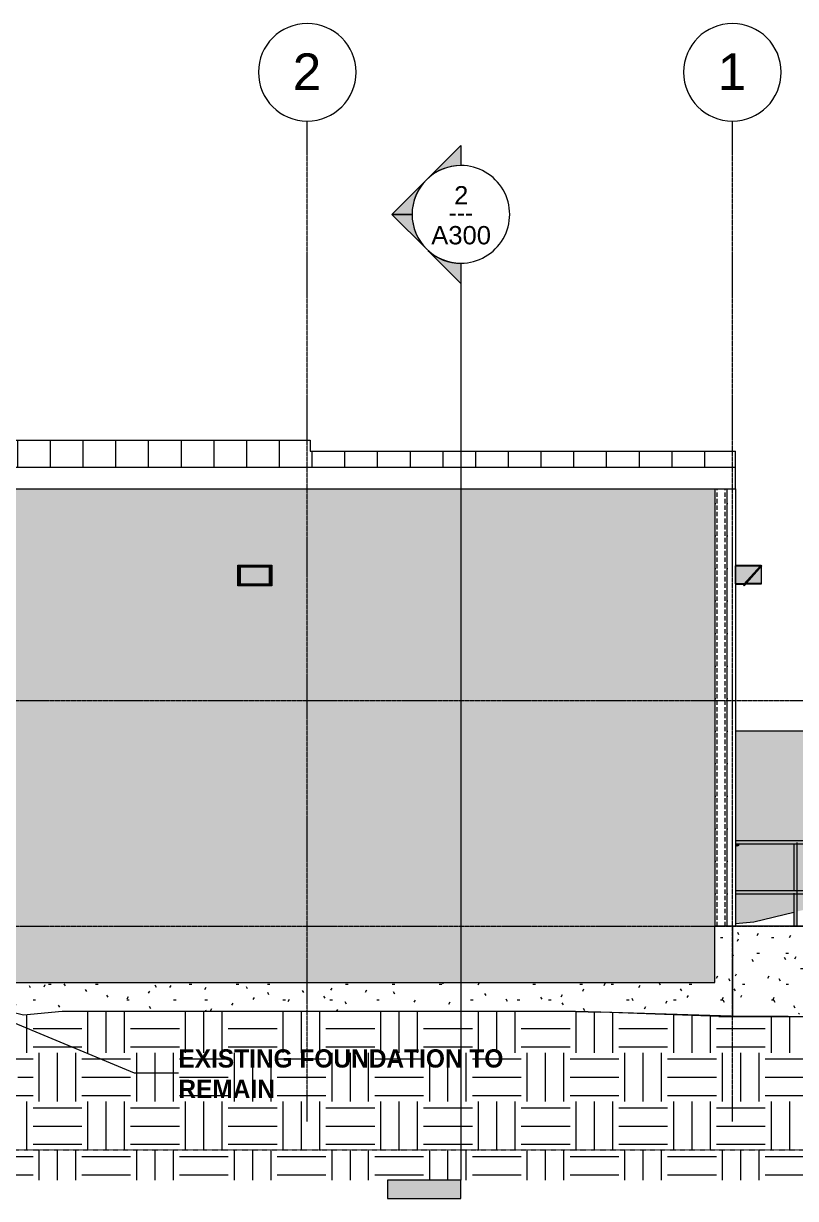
# Model space of a CAD drawing. Header units: inches. Extents: x 1352 to 6578, y -201 to 490.
# Drawn here: x 3219 to 3599, y -134 to 444 of the extents above; entities that cross this region are included whole.
import ezdxf

# ---------------------------------------------------------------- set-up
doc = ezdxf.new("R2010")
doc.units = ezdxf.units.IN
doc.header["$MEASUREMENT"] = 0
doc.linetypes.add('Aligning Line 1_8_', pattern=[0.25, 0.125, -0.125])
doc.linetypes.add('Grid Line 1_2_', pattern=[0.8749999999999999, 0.4999999999999999, -0.125, 0.125, -0.125])
for name, color, linetype, lineweight in [('A-DOOR', 31, 'Continuous', 13), ('A-FLOR-HRAL', 11, 'Continuous', 9), ('A-FLOR-LEVL', 51, 'Continuous', 9), ('A-ROOF', 132, 'Continuous', 13), ('A-ROOF-PATT', 132, 'Continuous', 9), ('A-WALL', 113, 'Continuous', 13), ('A-WALL-PATT', 111, 'Continuous', 13), ('C-TOPO', 7, 'Continuous', 9), ('E-LITE-EQPM', 33, 'Continuous', 9), ('G-ANNO-SYMB', 111, 'Aligning Line 1_8_', 9), ('G-ANNO-TEXT', 231, 'Continuous', 9), ('S-FNDN', 32, 'Continuous', 13), ('S-GRID', 1, 'Continuous', 9), ('S-GRID-IDEN', 1, 'Continuous', 9)]:
    doc.layers.add(name, color=color, linetype=linetype, lineweight=lineweight)
doc.styles.add('Arial', font='arial.ttf', dxfattribs={"height": 17.99999999999998})
doc.styles.add('Arial_1', font='arial.ttf', dxfattribs={"height": 8.999999999999991})
doc.styles.add('Century Gothic_1', font='', dxfattribs={"height": 8.999999999999991})
doc.styles.add('Century Gothic_B', font='', dxfattribs={"height": 8.999999999999991})
doc.styles.get('Century Gothic_1').set_extended_font_data('Century Gothic')
doc.styles.get('Century Gothic_B').set_extended_font_data('Century Gothic', bold=True)
pattern_1 = [(90, (3085.203, 0), (-16, 9.797174393178826e-16), [16, 0, 0, 0]), (90, (3079.203, 0), (-16, 9.797174393178826e-16), [16, 0, 0, 0]), (90, (3080.203, 0), (-16, 9.797174393178826e-16), [2.143, -13.857]), (90, (3074.203, 0), (-16, 9.797174393178826e-16), [16, 0, 0, 0]), (90, (3080.203, 3.214), (-16, 9.797174393178826e-16), [2.143, -13.857]), (90, (3080.203, 6.428999999999999), (-16, 9.797174393178826e-16), [2.143, -13.857]), (90, (3080.203, 9.642999999999999), (-16, 9.797174393178826e-16), [2.143, -13.857]), (90, (3080.203, 12.857), (-16, 9.797174393178826e-16), [2.143, -13.857]), (90, (3084.203, 0), (-16, 9.797174393178826e-16), [2.143, -13.857]), (90, (3084.203, 3.214), (-16, 9.797174393178826e-16), [2.143, -13.857]), (90, (3084.203, 6.428999999999999), (-16, 9.797174393178826e-16), [2.143, -13.857]), (90, (3084.203, 9.642999999999999), (-16, 9.797174393178826e-16), [2.143, -13.857]), (90, (3084.203, 12.857), (-16, 9.797174393178826e-16), [2.143, -13.857])]
pattern_2 = [(0, (2839.867, 132.759), (30.72, 7.68), [1.267, -21.773, 1.267, -21.773, -122.88]), (0, (2839.867, 132.759), (30.72, 7.68), [-46.08, 1.267, -44.813, 1.267, -21.773, -53.76]), (0, (2839.867, 132.759), (30.72, 7.68), [-115.2, 1.267, -14.093, 1.267, -37.133]), (120, (2851.387, 136.599), (-22.01107510106448, 22.76430040425796), [1.267, -21.773, 1.267, -21.773, -122.88]), (120, (2851.387, 136.599), (-22.01107510106448, 22.76430040425796), [-46.07999999999999, 1.267, -44.813, 1.267, -21.773, -53.75999999999999]), (120, (2851.387, 136.599), (-22.01107510106448, 22.76430040425796), [-115.2, 1.267, -14.093, 1.267, -37.133]), (240, (2855.227, 151.959), (-8.708924898935503, -30.44430040425795), [1.267, -21.773, 1.267, -21.773, -122.88]), (240, (2855.227, 151.959), (-8.708924898935503, -30.44430040425795), [-46.08, 1.267, -44.813, 1.267, -21.773, -53.76]), (240, (2855.227, 151.959), (-8.708924898935503, -30.44430040425795), [-115.2, 1.267, -14.093, 1.267, -37.133])]

# ---------------------------------------------------------------- blocks, each defined once
blk = doc.blocks.new('Railing - Lapeyre - 1 1_2_ Post-V1-BUILDING SECTION - EAST_WEST - LOOKING SOUTH')
at = {"layer": 'A-FLOR-HRAL'}
h = blk.add_hatch(color=253, dxfattribs=at)
h.paths.add_polyline_path([(3599.008081191339, 16.75), (3598.994500212435, 41.23613976081136), (3598.422417159008, 40.711277338877), (3598.124964485651, 40.52376517988733), (3597.991040417812, 40.50000000000005), (3598.012558951013, 17.49999999999983), (3598.141037968014, 17.46919404129579), (3598.447439745564, 17.26938701276629), (3598.908426943608, 16.85170339853318)], flags=0)
h.paths.add_polyline_path([(3598.817877980752, -1.13242748511766e-13), (3599.008081191339, -1.13242748511766e-13), (3598.994500212438, 16.7361397608114), (3598.422417159009, 16.21127733887687), (3598.083804009049, 16.01258454748495), (3597.991040417812, 16), (3598.028414712318, -1.13242748511766e-13), (3598.77968473476, -1.13242748511766e-13)], flags=0)
h = blk.add_hatch(color=253, dxfattribs=at)
h.paths.add_polyline_path([(3599.008081191339, 16.75000000000136), (3599.42294830768, 17.28033008588949), (3599.48221196642, 17.49999999999983), (3599.477836257576, 40.60048094716156), (3599.32128863981, 40.87499999999971), (3599.008081191339, 41.23613443491868), (3599.008081191339, 16.93024560974993)], flags=0)
h.paths.add_polyline_path([(3599.008081191339, -1.13242748511766e-13), (3599.48221196642, -1.13242748511766e-13), (3599.449817889365, 16.16132272334477), (3599.32128863981, 16.37499999999983), (3599.008081191339, 16.73613443491871), (3599.008081191339, 0.237972640739827)], flags=0)
at = {"layer": 'A-FLOR-HRAL', "color": 8}
for p, q in [((3597.986626192116, 40.74535959612896), (3597.986626192116, 17.2731297622027)), ((3599.486626192116, -1.13242748511766e-13), (3599.486626192116, 41.25000000000022)), ((3597.986626192116, 16.22687023779713), (3597.986626192116, -1.13242748511766e-13))]:
    blk.add_line(p, q, dxfattribs=at)
blk = doc.blocks.new('Railing - Railing-1341484-BUILDING SECTION - EAST_WEST - LOOKING SOUTH')
at = {"layer": 'A-FLOR-HRAL'}
blk.add_hatch(color=253, dxfattribs=at).paths.add_polyline_path([(4058.649953764214, 41.25000000000008), (4058.61358569071, 41.62500000000042), (4058.514226265011, 41.89951905283839), (4058.3784987654, 42.00000000000008), (3569.203253864453, 41.97357361817998), (3569.203253864453, 41.25000000000008), (4050.976212355275, 41.25000000000008)], flags=0)
h = blk.add_hatch(color=253, dxfattribs=at)
h.paths.add_polyline_path([(3569.203253864453, 40.50000000000016), (3598.131555865186, 40.525555630283), (3598.465282076476, 40.74535959612907), (3599.00808119134, 41.25000000000008), (3569.203253864453, 41.24782264343508), (3569.203253864453, 40.52525855170204)], flags=0)
h.paths.add_polyline_path([(3634.36514831235, 41.25000000000008), (3599.02035024796, 41.2361296235071), (3599.426924586754, 40.71103543976863), (3599.48221196642, 40.50000000000016), (3633.488622986207, 40.525555630283), (3633.822349197496, 40.74535959612907), (3634.337986354545, 41.2222795216233)], flags=0)
h.paths.add_polyline_path([(3669.722215433389, 41.25000000000008), (3634.389686425611, 41.22225924701464), (3634.780015428703, 40.71966991411085), (3634.839279087442, 40.50000000000016), (3668.84569010723, 40.525555630283), (3669.17941631852, 40.74535959612907), (3669.681472496681, 41.20841928243487)], flags=0)
h.paths.add_polyline_path([(3705.079282554414, 41.25000000000008), (3669.759022603239, 41.20838887052192), (3670.137082549724, 40.7196699141105), (3670.196346208463, 40.50000000000016), (3704.202757228252, 40.525555630283), (3704.536483439542, 40.74535959612907), (3705.024958638804, 41.19455904324652)], flags=0)
h.paths.add_polyline_path([(3740.436349675423, 41.25000000000008), (3705.079282554414, 41.25000000000008), (3705.494149670744, 40.7196699141105), (3705.553413329484, 40.50000000000016), (3739.559824349272, 40.525555630283), (3739.893550560562, 40.74535959612907), (3740.368444780911, 41.18069880405817)], flags=0)
h.paths.add_polyline_path([(3774.383306032215, 40.50000000000016), (3774.916891470295, 40.525555630283), (3775.219535023135, 40.7196699141105), (3775.793416796447, 41.25000000000008), (3740.436349675423, 41.25000000000008), (3740.851216791767, 40.71966991411212), (3740.910480450506, 40.50000000000016), (3774.005665480275, 40.50000000000016)], flags=0)
h.paths.add_polyline_path([(3811.150483917471, 41.25000000000008), (3775.793416796447, 41.25000000000008), (3776.20828391279, 40.7196699141105), (3776.267547571529, 40.50000000000016), (3810.273958591318, 40.525555630283), (3810.586681105275, 40.72800013163705), (3811.055417065156, 41.1529783256814)], flags=0)
h.paths.add_polyline_path([(3844.42475629463, 40.50000000000016), (3845.631025712338, 40.525555630283), (3846.014378289954, 40.78637557205442), (3846.507551038482, 41.25000000000008), (3811.150483917471, 41.25000000000008), (3811.565351033812, 40.7196699141105), (3811.62461469255, 40.50000000000016), (3841.941837355275, 40.50000000000016)], flags=0)
h.paths.add_polyline_path([(3846.981681813572, 40.50000000000016), (3880.98809283336, 40.525555630283), (3881.358025181213, 40.7752838105226), (3881.864618159519, 41.25000000000008), (3846.507551038482, 41.25000000000008), (3846.922418154833, 40.7196699141105), (3846.981681813572, 40.51091546942782)], flags=0)
h.paths.add_polyline_path([(3917.22168528053, 41.25000000000008), (3881.864618159519, 41.25000000000008), (3882.279485275853, 40.7196699141105), (3882.338748934594, 40.50000000000016), (3916.345159954381, 40.525555630283), (3916.701672072466, 40.76419204899079), (3917.085875491508, 41.1113976081161)], flags=0)
h.paths.add_polyline_path([(3952.578752401567, 41.25000000000008), (3917.22168528053, 41.25000000000008), (3917.636552396877, 40.71966991411178), (3917.695816055616, 40.50000000000016), (3951.73140369669, 40.54171099653012), (3952.045318963726, 40.75310028745897), (3952.429361633644, 41.09753736892775)], flags=0)
h.paths.add_polyline_path([(3987.935819522591, 41.25000000000008), (3952.578752401567, 41.25000000000008), (3952.993619517898, 40.7196699141105), (3953.052883176638, 40.50000000000016), (3987.078806805564, 40.53635994322752), (3987.388965854983, 40.74200852592707), (3987.772847775767, 41.08367712973941)], flags=0)
h.paths.add_polyline_path([(4023.292886643603, 41.25000000000008), (3987.935819522591, 41.25000000000008), (3988.35068663892, 40.7196699141105), (3988.40995029766, 40.50000000000016), (4022.426209914434, 40.53100888992491), (4022.732612746236, 40.73091676439542), (4023.116333917879, 41.06981689055097)], flags=0)
h.paths.add_polyline_path([(4056.567159020766, 40.50000000000016), (4057.773613023306, 40.52565783662231), (4058.076259637493, 40.71982500286361), (4058.459750554035, 41.05588571617317), (4058.526513954407, 41.25000000000008), (4023.292886643603, 41.25000000000008), (4023.707753759942, 40.7196699141105), (4023.767017418681, 40.50000000000016), (4050.976212355275, 40.50000000000016)], flags=0)
h.paths.add_polyline_path([(4058.45982006, 41.05595665136246), (4058.640704159825, 41.25000000000008), (4058.526513954407, 41.25000000000008)], flags=0)
h = blk.add_hatch(color=253, dxfattribs=at)
h.paths.add_polyline_path([(3599.00808119134, 16.75000000000011), (3598.434199418026, 17.2803300858896), (3598.131555865186, 17.47444436971693), (3597.986344703821, 17.49999999999994), (3569.203253864453, 17.47357361817967), (3569.203253864453, 16.75000000000011), (3598.884641381122, 16.75000000000011)], flags=0)
h.paths.add_polyline_path([(3634.365148312348, 16.75000000000011), (3633.791266539046, 17.2803300858896), (3633.488622986209, 17.47444436971574), (3633.343411824842, 17.49999999999994), (3599.481893490938, 17.46899111007502), (3599.473849445687, 17.39086170652723), (3599.311084794842, 17.11195629090582), (3599.00808119134, 16.75000000000011), (3634.241708502139, 16.75000000000011)], flags=0)
h.paths.add_polyline_path([(3669.722215433387, 16.75000000000011), (3669.14833366007, 17.2803300858896), (3668.84569010723, 17.47444436971693), (3668.700478945866, 17.49999999999994), (3634.838648105423, 17.46364005677276), (3634.826996878678, 17.38235011941014), (3634.658047968683, 17.09904028246001), (3634.365148312348, 16.75000000000011), (3669.598775623167, 16.75000000000011)], flags=0)
h.paths.add_polyline_path([(3705.079282554413, 16.75000000000011), (3704.505400781093, 17.2803300858896), (3704.135425120481, 17.49273413718396), (3704.057546066887, 17.49999999999994), (3670.195402719908, 17.45828900347032), (3670.180144311668, 17.3738385322934), (3670.005011142514, 17.08612427401368), (3669.722215433387, 16.75000000000011), (3704.95584274419, 16.75000000000011)], flags=0)
h.paths.add_polyline_path([(3710.41287030067, 16.75000000000011), (3740.436349675421, 16.75000000000011), (3739.862467902113, 17.2803300858896), (3739.49921261621, 17.49090864716493), (3739.465743631438, 17.49999999999977), (3705.553413329484, 17.47444436971693), (3705.533291744657, 17.36532694517649), (3705.351974316348, 17.07320826556753), (3705.079282554413, 16.75000000000011), (3706.271171729478, 16.75000000000011)], flags=0)
h.paths.add_polyline_path([(3775.793416796446, 16.75000000000011), (3775.219535023135, 17.2803300858896), (3774.863000111941, 17.48908315714572), (3774.771680308931, 17.49999999999994), (3740.910480450506, 17.47444436971693), (3740.886439177649, 17.3568153580594), (3740.749557123899, 17.12500000000028), (3740.436349675421, 16.75000000000011), (3775.66997698623, 16.75000000000011)], flags=0)
h.paths.add_polyline_path([(3811.150483917469, 16.75000000000011), (3810.576602144157, 17.2803300858896), (3810.22678760767, 17.48725766712669), (3810.128747429952, 17.49999999999994), (3776.267547571529, 17.47444436971693), (3776.23958661064, 17.34830377094232), (3776.106624244921, 17.12500000000028), (3775.793416796446, 16.75000000000011), (3811.027044107253, 16.75000000000011)], flags=0)
h.paths.add_polyline_path([(3846.507551038481, 16.75000000000011), (3845.933669265177, 17.2803300858896), (3845.590575103399, 17.48543217710766), (3845.485814550973, 17.49999999999994), (3811.62461469255, 17.47444436971693), (3811.59273404363, 17.33979218382524), (3811.463691365941, 17.12500000000028), (3811.150483917469, 16.75000000000011), (3846.38411122827, 16.75000000000011)], flags=0)
h.paths.add_polyline_path([(3881.864618159519, 16.75000000000011), (3881.290736386202, 17.2803300858896), (3880.954362599129, 17.48360668708863), (3880.842881671996, 17.49999999999994), (3846.981681813572, 17.47444436971693), (3846.94588147662, 17.33128059670815), (3846.820758486966, 17.12500000000028), (3846.507551038481, 16.75000000000011), (3881.741178349298, 16.75000000000011)], flags=0)
h.paths.add_polyline_path([(3894.200431105275, 16.75000000000011), (3917.221685280527, 16.75000000000011), (3916.647803507221, 17.2803300858896), (3916.318150094859, 17.48178119706943), (3916.199948793017, 17.49999999999994), (3882.338748934594, 17.47444436971693), (3882.29902890961, 17.32276900959124), (3882.177825607984, 17.12500000000028), (3881.864618159519, 16.75000000000011), (3883.748712355275, 16.75000000000011)], flags=0)
h.paths.add_polyline_path([(3952.578752401566, 16.75000000000011), (3952.004870628246, 17.2803300858896), (3951.68193759059, 17.47995570705023), (3951.55701591404, 17.49999999999994), (3917.695816055616, 17.47444436971693), (3917.652176342601, 17.31425742247415), (3917.534892729008, 17.12500000000028), (3917.221685280527, 16.75000000000011), (3952.455312591343, 16.75000000000011)], flags=0)
h.paths.add_polyline_path([(3987.93581952259, 16.75000000000011), (3987.337861186085, 17.29747996925101), (3987.04572508632, 17.47813021703137), (3986.914083035063, 17.49999999999994), (3953.052883176638, 17.47444436971693), (3953.005323775591, 17.30574583535707), (3952.891959850027, 17.12500000000028), (3952.578752401566, 16.75000000000011), (3987.812379712366, 16.75000000000011)], flags=0)
h.paths.add_polyline_path([(4023.292886643601, 16.75000000000011), (4022.706883011342, 17.28896456023164), (4022.409512582048, 17.47630472701217), (4022.271150156083, 17.49999999999994), (3988.40995029766, 17.47444436971693), (3988.358471208582, 17.29723424824033), (3988.249026971048, 17.12500000000028), (3987.93581952259, 16.75000000000011), (4023.169446833384, 16.75000000000011)], flags=0)
h.paths.add_polyline_path([(4056.202243605275, 16.75000000000011), (4058.640704159825, 16.7594398007572), (4058.075827281221, 17.28044916988466), (4057.773230296585, 17.47447924059508), (4057.628217277106, 17.49999999999994), (4023.767017418681, 17.47444436971693), (4023.762641709838, 17.39951905283851), (4023.606094092072, 17.12500000000028), (4023.292886643601, 16.75000000000011), (4050.976212355275, 16.75000000000011)], flags=0)
h = blk.add_hatch(color=253, dxfattribs=at)
h.paths.add_polyline_path([(3569.203253864453, 16.00000000000011), (3598.131555865186, 16.02555563028312), (3598.434199418026, 16.21966991411045), (3599.00808119134, 16.75000000000011), (3569.203253864453, 16.7478226434352), (3569.203253864453, 16.02525855170216)], flags=0)
h.paths.add_polyline_path([(3634.365148312349, 16.75000000000011), (3599.020350247958, 16.73612962350722), (3599.426924586754, 16.21103543976858), (3599.48221196642, 16.00000000000011), (3633.488622986207, 16.02555563028312), (3633.791266539046, 16.21966991411045), (3634.337986354544, 16.72227952162342)], flags=0)
h.paths.add_polyline_path([(3669.722215433387, 16.75000000000011), (3634.389686425612, 16.72225924701467), (3634.780015428702, 16.21966991411045), (3634.839279087442, 16.00000000000011), (3668.84569010723, 16.02555563028312), (3669.14833366007, 16.21966991411045), (3669.681472496681, 16.70841928243498)], flags=0)
h.paths.add_polyline_path([(3704.057546066887, 16.00000000000011), (3704.202757228251, 16.02555563028312), (3704.505400781093, 16.21966991411045), (3705.079282554413, 16.75000000000011), (3669.759022603239, 16.70838887052195), (3670.137082549724, 16.21966991411045), (3670.196346208463, 16.00000000000011), (3703.669171790169, 16.00000000000011)], flags=0)
h.paths.add_polyline_path([(3740.436349675422, 16.75000000000011), (3705.079282554413, 16.75000000000011), (3705.494149670744, 16.21966991411045), (3705.553413329484, 16.00000000000011), (3739.559824349272, 16.02555563028312), (3739.862467902112, 16.21966991411045), (3740.368444780911, 16.68069880405829)], flags=0)
h.paths.add_polyline_path([(3769.805053711023, 16.00000000000011), (3774.916891470295, 16.02555563028312), (3775.219535023135, 16.21966991411045), (3775.793416796446, 16.75000000000011), (3740.436349675422, 16.75000000000011), (3740.851216791767, 16.21966991411301), (3740.910480450506, 16.00000000000011), (3764.033473516061, 16.00000000000011)], flags=0)
h.paths.add_polyline_path([(3811.15048391747, 16.75000000000011), (3775.793416796446, 16.75000000000011), (3776.20828391279, 16.21966991411045), (3776.267547571529, 16.00000000000011), (3810.273958591318, 16.02555563028312), (3810.586681105275, 16.22800013163657), (3811.055417065156, 16.6529783256816)], flags=0)
h.paths.add_polyline_path([(3846.507551038481, 16.75000000000011), (3811.15048391747, 16.75000000000011), (3811.565351033811, 16.21966991411045), (3811.62461469255, 16.00000000000011), (3845.631025712338, 16.02555563028312), (3846.014378289953, 16.28637557205428), (3846.398903207265, 16.63911808649317)], flags=0)
h.paths.add_polyline_path([(3881.864618159519, 16.75000000000011), (3846.507551038481, 16.75000000000011), (3846.922418154833, 16.21966991411045), (3846.981681813572, 16.00000000000011), (3880.98809283336, 16.02555563028312), (3881.358025181213, 16.27528381052246), (3881.742389349401, 16.62525784730456)], flags=0)
h.paths.add_polyline_path([(3917.221685280528, 16.75000000000011), (3881.864618159519, 16.75000000000011), (3882.279485275853, 16.21966991411045), (3882.338748934594, 16.00000000000011), (3916.345159954381, 16.02555563028312), (3916.701672072466, 16.26419204899065), (3917.085875491508, 16.6113976081163)], flags=0)
h.paths.add_polyline_path([(3952.578752401566, 16.75000000000011), (3917.221685280528, 16.75000000000011), (3917.636552396877, 16.21966991411164), (3917.695816055616, 16.00000000000011), (3951.73140369669, 16.04171099653007), (3952.045318963726, 16.25310028745883), (3952.429361633644, 16.59753736892787)], flags=0)
h.paths.add_polyline_path([(3987.93581952259, 16.75000000000011), (3952.578752401566, 16.75000000000011), (3952.993619517898, 16.21966991411045), (3953.052883176638, 16.00000000000011), (3987.078806805564, 16.03635994322746), (3987.388965854983, 16.24200852592702), (3987.772847775767, 16.58367712973961)], flags=0)
h.paths.add_polyline_path([(4023.292886643602, 16.75000000000011), (3987.93581952259, 16.75000000000011), (3988.35068663892, 16.21966991411045), (3988.40995029766, 16.00000000000011), (4022.426209914434, 16.03100888992503), (4022.732612746236, 16.23091676439537), (4023.116333917877, 16.56981689055118)], flags=0)
h.paths.add_polyline_path([(4042.10044332246, 16.00000000000011), (4057.773613023307, 16.02565783662225), (4058.076259637493, 16.21982500286355), (4058.640704159825, 16.74056019924182), (4058.640704159825, 16.75000000000011), (4023.292886643602, 16.75000000000011), (4023.707753759942, 16.21966991411045), (4023.767017418681, 16.00000000000011), (4040.524493605275, 16.00000000000011)], flags=0)
at = {"layer": 'A-FLOR-HRAL', "color": 8}
for p, q in [((4058.3784987654, 42.00000000000008), (3569.203253864453, 42.00000000000008)), ((3569.203253864453, 40.50000000000016), (4058.3784987654, 40.50000000000016)), ((4058.3784987654, 17.49999999999994), (3569.203253864453, 17.49999999999994)), ((3569.203253864453, 16.00000000000011), (4058.3784987654, 16.00000000000011))]:
    blk.add_line(p, q, dxfattribs=at)
blk.add_blockref('Railing - Lapeyre - 1 1_2_ Post-V1-BUILDING SECTION - EAST_WEST - LOOKING SOUTH', (0, 0))
blk = doc.blocks.new('Door-Passage-Single-Flush - 36_ x 80_-1396074-BUILDING SECTION - EAST_WEST - LOOKING SOUTH')
at = {"layer": 'A-DOOR', "lineweight": 9}
for points in [[(3569.529296520917, 40.00000000000014), (3569.699316856578, 40.00000000000014), (3569.699316856578, 40.39370078740171), (3569.203253864453, 40.36376679088082), (3569.203253864453, 40.00000000000014)], [(3569.203253864453, 39.60629921259849), (3569.699316856578, 39.61971424161862), (3569.699316856578, 40.00000000000014), (3569.203253864453, 39.95720315002254), (3569.203253864453, 39.61407992943006)], [(3569.699316856578, 40.00000000000014), (3569.909582279298, 40.04240993676464), (3569.95120147757, 40.17398382782719), (3570.034013021733, 40.29567904431488), (3570.197149855275, 40.38149420711628), (3569.791413793152, 40.35583177520593), (3569.699316856578, 40.34095488337988), (3569.699316856578, 40.04555681163728)], [(3570.240770204872, 39.61228041950019), (3570.187970775829, 39.61971424161862), (3570.03045125713, 39.72161150347003), (3569.909582279298, 39.89810273814865), (3569.896167250278, 40.00000000000014), (3569.699316856578, 40.00000000000014), (3569.699316856578, 39.61971424161862), (3569.862118825434, 39.63274687728824), (3570.197149855275, 39.61478551076738)], [(3570.289868037681, 39.60629921259849), (3570.434371042337, 39.64431267869659), (3570.584057359339, 39.74897933539359), (3570.670153796061, 39.89810273814865), (3570.670153796061, 40.10189726185155), (3570.486718431381, 40.34095488337988), (3570.187970775829, 40.38028575838166), (3570.01147954115, 40.27838849653017), (3569.909582279298, 40.10189726185155), (3569.9489131543, 39.80314960629914), (3570.187970775829, 39.61971424161862), (3570.197149855275, 39.61850579288392)]]:
    blk.add_hatch(color=254, dxfattribs=at).paths.add_polyline_path(points, flags=0)
at = {"layer": 'A-DOOR', "color": 8, "lineweight": 9}
for p, q in [((3569.699316856578, 40.39370078740171), (3569.203253864453, 40.39370078740171)), ((3569.203253864453, 39.60629921259849), (3569.699316856578, 39.60629921259849))]:
    blk.add_line(p, q, dxfattribs=at)
at = {"layer": 'A-DOOR', "color": 8, "lineweight": 9, "flags": 128}
for points in [[(3569.699316856578, 40.39370078740171), (3569.722932605113, 40.39370078740171), (3569.746510573489, 40.39370078740171), (3569.770013041984, 40.39370078740171), (3569.793402411665, 40.39370078740171), (3569.816641264527, 40.39370078740171), (3569.839692423365, 40.39370078740171), (3569.862519011242, 40.39370078740171), (3569.885084510485, 40.39370078740171), (3569.90735282111, 40.39370078740171), (3569.929288318571, 40.39370078740171), (3569.95085591075, 40.39370078740171), (3569.972021094101, 40.39370078740171), (3569.992750008847, 40.39370078740171), (3570.013009493145, 40.39370078740171), (3570.032767136142, 40.39370078740171), (3570.051991329823, 40.39370078740171), (3570.070651319581, 40.39370078740171), (3570.088717253411, 40.39370078740171), (3570.106160229675, 40.39370078740171), (3570.122952343329, 40.39370078740171), (3570.139066730576, 40.39370078740171), (3570.154477611833, 40.39370078740171), (3570.169160332977, 40.39370078740171), (3570.183091404787, 40.39370078740171)], [(3570.197149855275, 39.60629921259849), (3570.186719778768, 39.60629921259849), (3570.172995453753, 39.60629921259849), (3570.158513344029, 39.60629921259849), (3570.143296617881, 39.60629921259849), (3570.127369618826, 39.60629921259849), (3570.110757826664, 39.60629921259849), (3570.09348781672, 39.60629921259849), (3570.075587217325, 39.60629921259849), (3570.057084665619, 39.60629921259849), (3570.038009761738, 39.60629921259849), (3570.01839302146, 39.60629921259849), (3569.998265827384, 39.60629921259849), (3569.977660378728, 39.60629921259849), (3569.956609639812, 39.60629921259849), (3569.93514728733, 39.60629921259849), (3569.913307656465, 39.60629921259849), (3569.891125685971, 39.60629921259849), (3569.868636862265, 39.60629921259849), (3569.845877162672, 39.60629921259849), (3569.822882997852, 39.60629921259849), (3569.799691153566, 39.60629921259849), (3569.776338731817, 39.60629921259849), (3569.752863091497, 39.60629921259849), (3569.729301788625, 39.60629921259849), (3569.705692516257, 39.60629921259849), (3569.699316856578, 39.60629921259849)], [(3570.336998827951, 40.39086954167476), (3570.352591741072, 40.38867215880944), (3570.368084309647, 40.38585298340223), (3570.383451748872, 40.38241652553248), (3570.398669474122, 40.3783682827997), (3570.413713140284, 40.37371473152857), (3570.428558680701, 40.36846331640868), (3570.443182345676, 40.36262243858388)], [(3570.528379910374, 39.68677101573385), (3570.515663307787, 39.67748363452728), (3570.502585480935, 39.66871221070568), (3570.489167351551, 39.66047077667599), (3570.47543038578, 39.65277251697461), (3570.461396559836, 39.64562974717472), (3570.447088324848, 39.63905389418449), (3570.432528570939, 39.63305547796588)], [(3570.652490476264, 39.84668569200457), (3570.646069479892, 39.83230729721831), (3570.6390786372, 39.81819717498382), (3570.631529132042, 39.80437789848685), (3570.623433042016, 39.79087157562182), (3570.614803319141, 39.77769981362408), (3570.60565376913, 39.76488368450313), (3570.595999029314, 39.75244369133137)], [(3570.603097021947, 40.2385118726944), (3570.612384403152, 40.22579527010745), (3570.621155826975, 40.21271744325537), (3570.629397261004, 40.19929931387128), (3570.637095520706, 40.18556234810009), (3570.644238290506, 40.17152852215636), (3570.650814143496, 40.15722028716786), (3570.656812559715, 40.14266053325872)], [(3570.671251935365, 40.09770687072941), (3570.674854101631, 40.08237742751641), (3570.677840372321, 40.06691619799238), (3570.680205970039, 40.0513479168261), (3570.681947110333, 40.03569748994661), (3570.683061007749, 40.01998995469845), (3570.683545880291, 40.00425043978677), (3570.683568825081, 40.00000000000014)], [(3570.683568825081, 40.00000000000014), (3570.683253906444, 39.98425616764308), (3570.682309654335, 39.96853752205948), (3570.680737579355, 39.95286920972896), (3570.678540196489, 39.93727629660873), (3570.675721021083, 39.92178372803355), (3570.672284563212, 39.9064162888084)]]:
    blk.add_lwpolyline(points, dxfattribs=at)
at = {"layer": 'A-DOOR', "color": 8, "lineweight": 9}
for start, end in [(0, 180), (180, 0)]:
    blk.add_arc((3570.28986803768, 40.00000000000002), 0.3937007874014853, start, end, dxfattribs=at)
blk = doc.blocks.new('Pathway_Cooper_Streetworks_WKP_Pak_Glass - Pathway_Cooper_Streetworks_WKP_Pak_Glass-1556231-BUILDING SECTION - EAST_WEST - LOOKING SOUTH')
at = {"layer": 'E-LITE-EQPM'}
for color, points in [(10, [(3341.26575407463, 177.2377387809052), (3341.26575407463, 177.5632996826962), (3324.51575407463, 177.5632996826962), (3324.51575407463, 177.2377387809052), (3340.26575407463, 177.2377387809052)]), (10, [(3325.01575407463, 167.8954413192362), (3325.219159193854, 168.2071962003727), (3325.219159193854, 176.8661663681665), (3325.01575407463, 176.8661663681665), (3325.01575407463, 168.0466007810631)]), (8, [(3340.26575407463, 168.4384487343978), (3340.26575407463, 176.8278430904231), (3325.51575407463, 176.8278430904231), (3325.51575407463, 168.4384487343978)]), (10, [(3340.76575407463, 167.8954413192362), (3340.76575407463, 176.8661663681665), (3340.562348955406, 176.8661663681665), (3340.562348955405, 168.2071962003727)]), (10, [(3325.219159193854, 167.8954413192362), (3340.76575407463, 167.8954413192362), (3340.562348955405, 168.2071962003727), (3325.219159193854, 168.2071962003727), (3325.01575407463, 167.8954413192362)]), (10, [(3340.17173134847, 168.3368862343978), (3340.562348955406, 168.3368862343978), (3340.562348955406, 168.4384487343978), (3325.219159193854, 168.4384487343978), (3325.219159193854, 168.3368862343978), (3325.51575407463, 168.3368862343978)]), (10, [(3340.26575407463, 168.2815861244206), (3340.562348955406, 168.2815861244206), (3340.562348955406, 168.3368862343978), (3325.219159193854, 168.3368862343978), (3325.219159193854, 168.2815861244206), (3340.246144986406, 168.2815861244206)]), (10, [(3340.346246502958, 168.2071962003727), (3340.562348955406, 168.2071962003727), (3340.562348955406, 168.2815861244206), (3325.219159193854, 168.2815861244206), (3325.219159193854, 168.2071962003727), (3340.26575407463, 168.2071962003727)])]:
    blk.add_hatch(color=color, dxfattribs=at).paths.add_polyline_path(points, flags=0)
h = blk.add_hatch(color=10, dxfattribs=at)
h.paths.add_polyline_path([(3341.26575407463, 167.5238689064974), (3341.26575407463, 177.2377387809052), (3324.51575407463, 177.2377387809052), (3324.51575407463, 167.5238689064974), (3340.26575407463, 167.5238689064974)], flags=0)
h.paths.add_polyline_path([(3340.76575407463, 167.8954413192362), (3325.01575407463, 167.8954413192362), (3325.01575407463, 176.8661663681665), (3340.76575407463, 176.8661663681665)], flags=0)
at = {"layer": 'E-LITE-EQPM', "color": 8}
for p, q in [((3324.51575407463, 177.5632996826962), (3341.26575407463, 177.5632996826961)), ((3324.51575407463, 177.2377387809051), (3324.51575407463, 177.5632996826962)), ((3324.51575407463, 177.2377387809051), (3341.26575407463, 177.237738780905)), ((3324.51575407463, 167.5238689064974), (3324.51575407463, 177.2377387809051)), ((3325.01575407463, 176.8661663681664), (3325.01575407463, 167.8954413192361)), ((3325.01575407463, 176.8661663681664), (3340.76575407463, 176.8661663681663)), ((3325.219159193854, 176.8708174285303), (3325.219159193854, 168.2071962003727)), ((3325.51575407463, 168.4384487343978), (3325.51575407463, 176.827843090423)), ((3325.650315008902, 176.827843090423), (3325.51575407463, 176.827843090423)), ((3325.51575407463, 168.4384487343978), (3325.51575407463, 176.827843090423)), ((3340.26575407463, 176.8278430904229), (3325.51575407463, 176.827843090423)), ((3325.650315008902, 176.827843090423), (3325.650315008902, 168.4384487343978)), ((3340.131193140359, 168.438448734398), (3340.131193140359, 176.8278430904229)), ((3340.265754074631, 176.8278430904229), (3340.131193140359, 176.8278430904229)), ((3340.265754074631, 176.8278430904229), (3340.265754074631, 168.438448734398)), ((3340.26575407463, 176.8278430904229), (3340.26575407463, 168.4384487343977)), ((3340.562348955406, 168.2071962003726), (3340.562348955406, 176.8661663681663)), ((3340.76575407463, 167.895441319236), (3340.76575407463, 176.8661663681663)), ((3341.26575407463, 177.5632996826961), (3341.26575407463, 177.237738780905)), ((3341.26575407463, 177.237738780905), (3341.26575407463, 167.5238689064973)), ((3325.01575407463, 167.8954413192361), (3325.219159193854, 168.2071962003726)), ((3325.01575407463, 167.8954413192361), (3340.76575407463, 167.895441319236)), ((3325.219159193854, 168.4384487343978), (3325.51575407463, 168.4384487343978)), ((3340.562348955406, 168.3368862343978), (3325.219159193854, 168.3368862343979)), ((3340.562348955406, 168.3368862343977), (3325.219159193854, 168.3368862343978)), ((3340.562348955406, 168.2815861244204), (3325.219159193854, 168.2815861244205)), ((3325.219159193854, 168.2071962003726), (3340.562348955406, 168.2071962003726)), ((3325.51575407463, 168.4384487343978), (3325.650315008902, 168.4384487343978)), ((3325.51575407463, 168.4384487343978), (3340.26575407463, 168.4384487343977)), ((3340.131193140359, 168.438448734398), (3340.265754074631, 168.438448734398)), ((3340.265754074631, 168.4384487343977), (3340.562348955406, 168.4384487343977)), ((3340.76575407463, 167.895441319236), (3340.562348955406, 168.2071962003726)), ((3341.26575407463, 167.5238689064973), (3324.51575407463, 167.5238689064974))]:
    blk.add_line(p, q, dxfattribs=at)
blk = doc.blocks.new('Pathway_Cooper_Streetworks_WKP_Pak_Glass - Pathway_Cooper_Streetworks_WKP_Pak_Glass-V6-BUILDING SECTION - EAST_WEST - LOOKING SOUTH')
at = {"layer": 'E-LITE-EQPM'}
for color, points in [(10, [(3569.203253864453, 168.3368862343917), (3573.343140190853, 168.3368862343918), (3573.434587476601, 168.4384487343916), (3569.304816364451, 168.4384487343916), (3569.304816364451, 177.3603237343918), (3581.467879809322, 177.3603237343918), (3581.559327095071, 177.4618862343918), (3569.203253864453, 177.4618862343918), (3569.203253864453, 168.4384487343916)]), (10, [(3573.434587476602, 168.4384487343916), (3581.467879809322, 177.3603237343918), (3569.304816364451, 177.3603237343918), (3569.304816364451, 168.4384487343916), (3573.298012112573, 168.4384487343916)]), (10, [(3573.49884913506, 167.5238689064912), (3582.245256855759, 177.2377387808993), (3581.883684843891, 177.56329968269), (3573.137277123191, 167.8494298082825)]), (10, [(3573.426714348091, 168.1708824125131), (3581.594247618992, 177.2418470784593), (3581.465545383473, 177.3577310918299), (3573.298012112573, 168.2867664258839)]), (8, [(3581.953253864451, 168.4384487343916), (3581.953253864451, 176.8278430904169), (3581.898239564817, 176.8523370347162), (3574.322340510935, 168.4384487343916), (3581.594247618992, 168.4384487343916)])]:
    blk.add_hatch(color=color, dxfattribs=at).paths.add_polyline_path(points, flags=0)
at = {"layer": 'E-LITE-EQPM', "color": 8}
for p, q in [((3581.55932709507, 177.4618862343917), (3569.203253864449, 177.4618862343917)), ((3569.304816364451, 177.3603237343917), (3569.304816364451, 168.4384487343915)), ((3581.467879809321, 177.3603237343917), (3569.304816364451, 177.3603237343917)), ((3569.304816364451, 168.4384487343915), (3569.304816364451, 177.3603237343917)), ((3569.304816364451, 177.3603237343917), (3581.467879809321, 177.3603237343917)), ((3581.88368484389, 177.5632996826899), (3573.137277123191, 167.8494298082822)), ((3581.465545383473, 177.3577310918298), (3573.298012112572, 168.2867664258838)), ((3573.498849135059, 167.5238689064911), (3582.245256855759, 177.2377387808988)), ((3581.594247618991, 177.241847078459), (3581.465545383473, 177.3577310918298)), ((3581.467879809321, 177.3603237343917), (3581.55932709507, 177.4618862343917)), ((3581.85325386445, 176.8023753529013), (3581.85325386445, 168.5384487343915)), ((3582.245256855759, 177.2377387808988), (3581.88368484389, 177.5632996826899)), ((3581.95325386445, 176.8278430904167), (3581.898239564816, 176.852337034716)), ((3581.95325386445, 176.8278430904167), (3581.898239564816, 176.852337034716)), ((3581.95325386445, 168.4384487343915), (3581.95325386445, 176.8278430904167)), ((3581.95325386445, 168.4384487343915), (3581.95325386445, 176.8278430904167)), ((3569.203253864449, 168.3368862343915), (3573.343140190852, 168.3368862343915)), ((3569.304816364451, 168.4384487343915), (3573.434587476601, 168.4384487343915)), ((3573.434587476601, 168.4384487343915), (3569.304816364451, 168.4384487343915)), ((3573.137277123191, 167.8494298082822), (3573.498849135059, 167.5238689064911)), ((3573.298012112572, 168.2867664258838), (3573.42671434809, 168.170882412513)), ((3574.322340510934, 168.4384487343915), (3581.95325386445, 168.4384487343915)), ((3574.322340510934, 168.4384487343915), (3581.95325386445, 168.4384487343915)), ((3581.85325386445, 168.5384487343915), (3574.412380915364, 168.5384487343915))]:
    blk.add_line(p, q, dxfattribs=at)
blk = doc.blocks.new('Section - 3_32_ x 3_8_-54337-BUILDING SECTION - EAST_WEST - LOOKING SOUTH')
at = {"layer": 'G-ANNO-SYMB', "linetype": 'Continuous'}
blk.add_hatch(color=256, dxfattribs=at).paths.add_polyline_path([(2512.891729866072, -124.8642614123034), (2548.891729866072, -124.8642614123037), (2548.891729866072, -133.8642614123037), (2512.891729866072, -133.8642614123034)], flags=0)
for p, q in [((2512.891729866072, -124.8642614123034), (2512.891729866072, -133.8642614123034)), ((2548.891729866072, -124.8642614123037), (2512.891729866072, -124.8642614123034)), ((2548.891729866072, -133.8642614123037), (2548.891729866072, -124.8642614123037)), ((2512.891729866072, -133.8642614123034), (2548.891729866072, -133.8642614123037))]:
    blk.add_line(p, q, dxfattribs=at)
blk = doc.blocks.new('Section - Section Head - Filled-22785-BUILDING SECTION - EAST_WEST - LOOKING SOUTH')
at = {"layer": 'G-ANNO-SYMB', "linetype": 'Continuous'}
h = blk.add_hatch(color=256, dxfattribs=at)
edge = h.paths.add_edge_path(flags=0)
edge.add_arc((2548.891729866072, 315.5560000704401), 24.03123559096343, 89.99999999999989, 132.0783950246237, ccw=False)
edge.add_line((2548.891729866072, 339.5872356614037), (2548.891729866072, 349.4971255673942))
edge.add_line((2548.891729866072, 349.4971255673942), (2532.787274509435, 333.3926702107573))
h = blk.add_hatch(color=256, dxfattribs=at)
edge = h.paths.add_edge_path(flags=0)
edge.add_line((2531.921167117595, 332.5265628189171), (2514.950604369118, 315.5560000704401))
edge.add_line((2514.950604369118, 315.5560000704401), (2524.891729866072, 315.55600007044))
edge.add_arc((2548.891729866072, 315.5560000704397), 23.99999999999987, 134.9999999999996, 179.9999999999997, ccw=False)
h = blk.add_hatch(color=256, dxfattribs=at)
edge = h.paths.add_edge_path(flags=0)
edge.add_arc((2548.891729866072, 315.55600007044), 23.99999999999989, 180.0000000000001, 224.9999999999999, ccw=False)
edge.add_line((2524.891729866072, 315.5560000704401), (2514.950604369118, 315.5560000704401))
edge.add_line((2514.950604369118, 315.5560000704401), (2531.921167117595, 298.5854373219629))
h = blk.add_hatch(color=256, dxfattribs=at)
edge = h.paths.add_edge_path(flags=0)
edge.add_line((2532.787274509435, 297.7193299301226), (2548.891729866072, 281.6148745734856))
edge.add_line((2548.891729866072, 281.6148745734856), (2548.891729866072, 291.5247644794761))
edge.add_arc((2548.891729866072, 315.5560000704398), 24.03123559096389, 227.9216049753765, 270, ccw=False)
for p, q in [((2532.787274509435, 333.3926702107573), (2548.891729866072, 349.4971255673942)), ((2548.891729866072, 349.4971255673942), (2548.891729866072, 339.5872356614037)), ((2514.950604369118, 315.5560000704401), (2531.921167117595, 332.5265628189171)), ((2524.891729866072, 315.55600007044), (2514.950604369118, 315.5560000704401)), ((2531.921167117595, 298.5854373219629), (2514.950604369118, 315.5560000704401)), ((2514.950604369118, 315.5560000704401), (2524.891729866072, 315.5560000704401)), ((2548.891729866072, 281.6148745734856), (2532.787274509435, 297.7193299301226)), ((2548.891729866072, 291.5247644794761), (2548.891729866072, 281.6148745734856))]:
    blk.add_line(p, q, dxfattribs=at)
for centre, radius, start, end in [((2548.891729866072, 315.5872356614037), 23.99999999999991, 89.9999999999998, 269.9999999999994), ((2548.891729866072, 315.5560000704401), 24.03123559096343, 89.99999999999953, 132.0783950246233), ((2548.891729866072, 315.5872356614037), 24, 269.9999999999996, 90), ((2548.891729866072, 315.5560000704397), 23.99999999999987, 134.9999999999993, 179.9999999999993), ((2548.891729866072, 315.55600007044), 23.99999999999989, 179.9999999999997, 224.9999999999995), ((2548.891729866072, 315.5560000704398), 24.03123559096389, 227.9216049753762, 269.9999999999996)]:
    blk.add_arc(centre, radius, start, end, dxfattribs=at)
blk = doc.blocks.new('Grid - Grid Head - Circle-50561-BUILDING SECTION - EAST_WEST - LOOKING SOUTH')
at = {"layer": 'S-GRID-IDEN'}
for radius, start, end in [(24, 0, 179.9999999999997), (23.99999999999994, 179.9999999999999, 359.9999999999995)]:
    blk.add_arc((2877.203253864448, 324.0000000000421), radius, start, end, dxfattribs=at)

msp = doc.modelspace()

# ---------------------------------------------------------------- hatches: boundary and pattern name
at = {"layer": 'A-ROOF-PATT'}
h = msp.add_hatch(dxfattribs=at)
h.set_pattern_fill('FP_6', color=9, style=0, pattern_type=2)
h.set_pattern_definition([(90, (0, 464.157), (-16.082, 9.847384911943867e-16), [])])
h.paths.add_polyline_path([(2383.927071730275, 224.2767135878836), (3105.453253654427, 224.2767135878836), (3105.453253654427, 225.632591795951), (3569.203253864453, 225.632591795951), (3569.203253864453, 233.6846751292839), (3360.203253864449, 233.6846751292839), (3360.203253864449, 239.0180084626167), (3028.203253864449, 239.0180084626167), (3028.203253864449, 224.6351959626174), (3017.578253864449, 224.6351959626174), (3017.578253864449, 239.0180084626167), (1797.203253864453, 239.0180084626167), (1797.203253864453, 237.6348850051486), (1799.20325386445, 237.6348850051486), (1799.203253864453, 226.4124579018226), (1739.781378864453, 226.4124579018226), (1739.781378864453, 237.6348850051484), (1741.781378864452, 237.6413524822662), (1741.781378864452, 239.0180084626167), (1585.45325386445, 239.0180084626167), (1585.45325386445, 224.2767135878836), (2378.701212355275, 224.2767135878836)], flags=0)
at = {"layer": 'A-WALL-PATT', "lineweight": 9}
h = msp.add_hatch(dxfattribs=at)
h.set_pattern_fill('FP_9', color=9, style=0, pattern_type=2)
h.set_pattern_definition(pattern_1)
h.paths.add_polyline_path([(3559.078253864453, -27.63512270653598), (3559.078253864453, 215.1303133973131), (3105.453253654427, 215.1303133973131), (3105.453253654427, 213.7744351892452), (3074.203253864451, 213.7744351892452), (3074.203253864451, 0), (3208.45325386445, 0), (3208.478809494733, 41.31169674922443), (3208.67292377856, 41.78033008588957), (3209.20325386445, 42.00000000000008), (3209.73358395034, 41.78033008589025), (3209.95325386445, 41.25000000000033), (3209.95325386445, 0), (3212.453253864445, 0), (3212.453253864445, -27.63512270653598), (3557.703253864451, -27.63512270653598)], flags=0)
h.paths.add_polyline_path([(3325.01575407463, 167.5238689064975), (3324.51575407463, 167.5238689064975), (3324.51575407463, 177.5632996826963), (3341.265754074631, 177.5632996826963), (3341.265754074631, 167.5238689064975), (3325.515754074631, 167.5238689064975)], flags=0)
h.paths.add_polyline_path([(3340.562348955406, 168.4384487343978), (3340.562348955406, 176.8661663681666), (3340.26575407463, 176.8278430904231), (3340.26575407463, 168.4384487343978)], flags=0)
h.paths.add_polyline_path([(3325.515754074631, 168.4384487343978), (3325.515754074631, 176.8661663681666), (3325.219159193855, 176.8278430904232), (3325.219159193855, 168.4384487343978)], flags=0)
h = msp.add_hatch(dxfattribs=at)
h.set_pattern_fill('FP_9', color=9, style=0, pattern_type=2)
h.set_pattern_definition(pattern_1)
h.paths.add_polyline_path([(3559.745431105275, 0), (3569.203253864453, 0), (3569.203253864453, 215.130313397313), (3559.078253864453, 215.130313397313), (3559.078253864453, 0)], flags=0)
h = msp.add_hatch(dxfattribs=at)
h.set_pattern_fill('FP_10', color=9, style=0, pattern_type=2)
h.set_pattern_definition(pattern_2)
h.paths.add_polyline_path([(3567.70325386445, -44.1738083035737), (3567.703125000094, 0), (3559.078253864453, 0), (3559.078253864453, -27.63512270653598), (3557.703253864451, -27.63512270653598), (3557.703253864451, -43.89167273841189), (3567.703125000094, -44.1738074290144)], flags=0)
h = msp.add_hatch(dxfattribs=at)
h.set_pattern_fill('FP_12', color=9, style=0, pattern_type=2)
h.set_pattern_definition([(0, (2915.881, 132.759), (28.554, 7.68), [1.178, -20.238, 1.178, -20.238, -114.217]), (0, (2915.881, 132.759), (28.554, 7.68), [-42.831, 1.178, -41.653, 1.178, -20.238, -49.97]), (0, (2915.881, 132.759), (28.554, 7.68), [-107.078, 1.178, -13.099, 1.178, -34.515]), (118.22, (2926.589, 136.599), (-20.45920642670703, 22.76451911175348), [1.245, -21.399, 1.245, -21.399, -120.772]), (118.22, (2926.589, 136.599), (-20.45920642670703, 22.76451911175348), [-45.29, 1.245, -44.044, 1.245, -21.399, -52.838]), (118.22, (2926.589, 136.599), (-20.45920642670703, 22.76451911175348), [-113.224, 1.245, -13.851, 1.245, -36.496]), (241.78, (2930.158, 151.959), (-8.094819044471073, -30.44390715130482), [1.245, -21.399, 1.245, -21.399, -120.772]), (241.78, (2930.158, 151.959), (-8.094819044471073, -30.44390715130482), [-45.29, 1.245, -44.044, 1.245, -21.399, -52.838]), (241.78, (2930.158, 151.959), (-8.094819044471073, -30.44390715130482), [-113.224, 1.245, -13.851, 1.245, -36.496])])
h.paths.add_polyline_path([(3568.395524496867, -44.1785065129203), (3789.683243605275, -37.10013836633447), (3817.68802298663, -34.3667119341087), (3955.417727254913, -42.30031200907114), (3973.69169356612, -34.41194315864629), (4038.4081793716, -29.71197929390604), (4042.10044332246, -29.23976409624072), (4042.10044332246, 0), (3567.70325386445, 0), (3567.70325386445, -44.1738083035737)], flags=0)
h = msp.add_hatch(dxfattribs=at)
h.set_pattern_fill('FP_10', color=9, style=0, pattern_type=2)
h.set_pattern_definition(pattern_2)
h.paths.add_polyline_path([(3557.703253864451, -43.89167273841189), (3557.703253864451, -27.63512270653598), (3212.453253864445, -27.63512270653598), (3212.453285786927, -42.12916380299009), (3219.212036132906, -43.63812166861879), (3238.220391563759, -41.95957088470458), (3490.532041615768, -41.9595770663447), (3503.065148093858, -42.28851948107)], flags=0)
at = {"layer": 'C-TOPO'}
h = msp.add_hatch(dxfattribs=at)
h.set_pattern_fill('FP_11', color=8, style=0, pattern_type=2)
h.set_pattern_definition([(0, (2839.867, 132.759), (24, 24), [24, -24]), (0, (2839.867, 141.759), (24, 24), [24, -24]), (0, (2839.867, 150.759), (24, 24), [24, -24]), (90, (2842.867, 153.759), (-24, 24), [24, -24]), (90, (2851.867, 153.759), (-24, 24), [24, -24]), (90, (2860.867, 153.759), (-24, 24), [24, -24])])
h.paths.add_polyline_path([(3455.228243605275, -124.8885154038709), (4124.138243605275, -124.8885154038709), (4124.138243605275, -45.59872754018385), (3773.092583916206, -45.59872754018385), (3595.212763662012, -44.36050692047626), (3561.108008186208, -44.33082938906789), (3503.065054932556, -42.28851948107), (3490.532041615767, -41.9595770663447), (3238.220391563759, -41.9595770663447), (3219.211789483488, -43.63814344914851), (3212.453253864445, -42.12916380299009), (3212.453253864445, -68.00000000000038), (3216.453253864446, -68.00000000000038), (3216.453253864446, -80.00000000000055), (3212.453253864445, -80.00000000000055), (3212.453253864445, -124.8885154038709), (3424.741859738896, -124.8885154038709)], flags=0)
at = {"layer": 'S-FNDN'}
h = msp.add_hatch(color=7, dxfattribs=at)
h.paths.add_polyline_path([(3569.203253864453, 1.430551779425627), (3578.189208984462, 2.149806082248858), (3597.991040417812, 6.920312756556199), (3597.991040417812, 16.00000000000011), (3569.203253864453, 16.00000000000011), (3569.203253864453, 1.979984596129043)], flags=0)
h.paths.add_polyline_path([(3665.179098152484, 3.434523940086364), (3665.179098152484, 16.00000000000011), (3634.839279087442, 16.00000000000011), (3634.839279087442, 11.46757685818409), (3665.17895507821, 3.434523940086705)], flags=0)
h.paths.add_polyline_path([(3599.482211966419, 7.279554468571916), (3626.276733398525, 13.73468685150163), (3633.348107538835, 11.86239518002645), (3633.348107538835, 16.00000000000011), (3599.482211966419, 16.00000000000011), (3599.482211966419, 13.73468685150163)], flags=0)
h.paths.add_polyline_path([(3599.482211966419, 17.49999999999994), (3633.348107538835, 17.49999999999994), (3633.348107538835, 40.50000000000016), (3599.482211966419, 40.50000000000016), (3599.482211966419, 23.12473459612903)], flags=0)
h.paths.add_polyline_path([(3597.991040417812, 17.49999999999994), (3597.991040417812, 40.50000000000016), (3569.203253864453, 40.50000000000016), (3569.203253864453, 40.39370078740176), (3570.434371042339, 40.35498132399973), (3570.56825653421, 40.27838849653022), (3570.670153796062, 40.1018972618516), (3570.670153796062, 39.8981027381487), (3570.495182037988, 39.67942192340538), (3570.289868037681, 39.60629921259854), (3569.791413793151, 39.64416822479415), (3569.699316856578, 39.60629921259854), (3569.203253864453, 39.60629921259854), (3569.203253864453, 17.49999999999994), (3591.100587355275, 17.49999999999994)], flags=0)
h.paths.add_polyline_path([(3643.359181105275, 17.49999999999994), (3665.179098152484, 17.49999999999994), (3665.179098152484, 40.50000000000016), (3634.839279087442, 40.50000000000016), (3634.839279087442, 17.49999999999994), (3638.133321730274, 17.49999999999994)], flags=0)
h.paths.add_polyline_path([(3569.876048184691, 39.67634888902418), (3569.838511104843, 39.71611652410549), (3569.870187307624, 39.68055393531611)], flags=0)
h.paths.add_polyline_path([(3632.907462355275, 42.00000000000008), (3665.179098152484, 42.00000000000008), (3665.179098152484, 96.00000000000016), (3569.203253864453, 96.00000000000016), (3569.203253864453, 42.00000000000008), (3622.455743605275, 42.00000000000008)], flags=0)

# ---------------------------------------------------------------- linework, layer by layer
at = {"layer": 'A-FLOR-LEVL', "linetype": 'Grid Line 1_2_'}
for p, q in [((1351.78415744599, 111), (4220.885431294822, 111)), ((1351.78415744599, 0), (4220.885431294822, 0))]:
    msp.add_line(p, q, dxfattribs=at)
at = {"layer": 'A-ROOF', "color": 8, "lineweight": 9}
for p, q in [((3028.203253864449, 239.0180084626165), (3360.203253864448, 239.0180084626165)), ((3360.203253864448, 239.0180084626165), (3360.20325386445, 233.6846751292837)), ((3360.20325386445, 233.6846751292837), (3569.203253864448, 233.6846751292837)), ((3569.203253864452, 215.1303133973126), (3569.203253864448, 233.6846751292837)), ((3569.203253864452, 225.6325917959508), (3105.453253654427, 225.6325917959508)), ((3105.453253654427, 215.1303133973126), (3569.203253864452, 215.1303133973126))]:
    msp.add_line(p, q, dxfattribs=at)
at = {"layer": 'A-WALL', "color": 8, "lineweight": 9}
for p, q in [((3569.203253864452, 215.1303133973126), (3569.203253864452, 0)), ((3569.203253864452, 0), (3559.078253864452, 0)), ((3559.078253864452, -27.63512270653589), (3559.078253864452, 0)), ((3212.453253864445, -27.63512270653589), (3559.078253864452, -27.63512270653589))]:
    msp.add_line(p, q, dxfattribs=at)
at = {"layer": 'C-TOPO', "color": 8}
for p, q in [((3578.189208984462, 2.149806082248858), (3597.991040417812, 6.92031275655637)), ((3578.189208984462, 2.149806082248858), (3597.991040417812, 6.92031275655637)), ((3569.203253864453, 1.430551779425627), (3578.189208984462, 2.149806082248858)), ((3569.203253864453, 1.430551779425627), (3578.189208984462, 2.149806082248858)), ((3219.212036132907, -43.63814735412597), (3212.453253864445, -42.12915667585894)), ((3238.220214843844, -41.95957088470458), (3219.212036132907, -43.63814735412597)), ((3490.531860351656, -41.95957088470458), (3238.220214843844, -41.95957088470458)), ((3490.531860351656, -41.95957088470458), (3503.065063476657, -42.28851699829101)), ((3561.108032226657, -44.33082962036132), (3503.065063476657, -42.28851699829101)), ((3567.203247070406, -44.17041492462157), (3503.065063476657, -42.28851699829101)), ((3561.108032226657, -44.33082962036132), (3585.608642578219, -44.34888267517089)), ((3567.203247070406, -44.17041492462157), (3595.212890625094, -44.36050701141357)), ((3567.203247070406, -44.17041492462157), (3567.534876316325, -44.17272128875413)), ((3585.608642578219, -44.34888267517089), (3595.212890625094, -44.36050701141357)), ((3595.212890625094, -44.36050701141357), (3773.092529296969, -45.598726272583))]:
    msp.add_line(p, q, dxfattribs=at)
at = {"layer": 'C-TOPO'}
for p, q in [((3238.220391563758, -41.9595770663447), (3219.212036132905, -43.63812166862243)), ((3490.532041615767, -41.95957706634468), (3238.220391563758, -41.9595770663447)), ((3503.065054932555, -42.28851948106992), (3490.532041615767, -41.95957706634468)), ((3561.108008186207, -44.33082938906809), (3503.065054932555, -42.28851948106992)), ((3585.608642578218, -44.34888304893814), (3561.108008186207, -44.33082938906809)), ((3595.212763662011, -44.36050692047622), (3585.608721896593, -44.34888310738507)), ((3773.092583916206, -45.59872754018398), (3595.212763662011, -44.36050692047622))]:
    msp.add_line(p, q, dxfattribs=at)
at = {"layer": 'G-ANNO-SYMB', "linetype": 'Continuous'}
msp.add_line((3434.232560440802, 326.115309798302), (3434.232560440802, -124.8642614123039), dxfattribs=at)
at = {"layer": 'G-ANNO-SYMB'}
msp.add_line((1448.498243605276, -109.8612450823514), (4124.138243605274, -109.8612450823514), dxfattribs=at)
at = {"layer": 'G-ANNO-TEXT'}
for p, q in [((3204.382817046348, -43.29090462138779), (3273.68519171985, -71.98641913463491)), ((3273.68519171985, -71.98641913463491), (3295.34218380532, -71.9864191346349))]:
    msp.add_line(p, q, dxfattribs=at)
at = {"layer": 'S-FNDN', "color": 8, "lineweight": 9}
for p, q in [((3742.021227475085, 95.99999999999999), (3569.203253864452, 95.99999999999999)), ((3567.703253864449, 0), (3567.703253864449, -44.20060638312248)), ((4042.100443322459, 0), (3569.203253864453, 0))]:
    msp.add_line(p, q, dxfattribs=at)
at = {"layer": 'S-GRID', "linetype": 'Grid Line 1_2_'}
for p, q in [((3358.703253864449, -96.00000000002835), (3358.703253864449, 396.000000000041)), ((3567.703253864449, -96.00000000002835), (3567.703253864449, 396.000000000041))]:
    msp.add_line(p, q, dxfattribs=at)

# ---------------------------------------------------------------- block references
at = {"layer": 'A-DOOR', "color": 8, "lineweight": 9}
msp.add_blockref('Door-Passage-Single-Flush - 36_ x 80_-1396074-BUILDING SECTION - EAST_WEST - LOOKING SOUTH', (0, 0), dxfattribs=at)
at = {"layer": 'A-FLOR-HRAL', "color": 8}
msp.add_blockref('Railing - Railing-1341484-BUILDING SECTION - EAST_WEST - LOOKING SOUTH', (0, 0), dxfattribs=at)
at = {"layer": 'E-LITE-EQPM', "color": 8}
for name in ['Pathway_Cooper_Streetworks_WKP_Pak_Glass - Pathway_Cooper_Streetworks_WKP_Pak_Glass-1556231-BUILDING SECTION - EAST_WEST - LOOKING SOUTH', 'Pathway_Cooper_Streetworks_WKP_Pak_Glass - Pathway_Cooper_Streetworks_WKP_Pak_Glass-V6-BUILDING SECTION - EAST_WEST - LOOKING SOUTH']:
    msp.add_blockref(name, (0, 0), dxfattribs=at)
at = {"layer": 'G-ANNO-SYMB', "linetype": 'Continuous'}
for name, p in [('Section - Section Head - Filled-22785-BUILDING SECTION - EAST_WEST - LOOKING SOUTH', (885.3408305747257, 34.55930972786162)), ('Section - 3_32_ x 3_8_-54337-BUILDING SECTION - EAST_WEST - LOOKING SOUTH', (885.340830574726, 0))]:
    msp.add_blockref(name, p, dxfattribs=at)
at = {"layer": 'S-GRID-IDEN'}
for p in [(481.4999999999974, 95.99999999999858), (690.4999999999969, 95.99999999999858)]:
    msp.add_blockref('Grid - Grid Head - Circle-50561-BUILDING SECTION - EAST_WEST - LOOKING SOUTH', p, dxfattribs=at)

# ---------------------------------------------------------------- texts
at = {"layer": 'G-ANNO-SYMB', "linetype": 'Continuous', "char_height": 8.999999999999991, "attachment_point": 1}
for s, insert, width, style in [('2', (3430.911583965043, 364.0239462584696), 8.483999999999991, 'Arial_1'), ('---', (3428.260272878327, 355.5172533450838), 15.45299999999999, 'Century Gothic_1'), ('A300', (3419.667489476855, 344.3877020691368), 35.75399999999996, 'Arial_1')]:
    msp.add_mtext(s, dxfattribs=dict(at, insert=insert, width=width, style=style))
at = {"layer": 'G-ANNO-TEXT', "char_height": 8.999999999999991, "attachment_point": 1, "style": 'Century Gothic_B'}
for s, insert, width in [('EXISTING FOUNDATION TO', (3295.34218380532, -60.48169472518609), 193.6169999999998), ('REMAIN', (3295.34218380532, -75.48169472518607), 58.47899999999994)]:
    msp.add_mtext(s, dxfattribs=dict(at, insert=insert, width=width))
at = {"layer": 'S-GRID-IDEN', "char_height": 17.99999999999998, "width": 16.96799999999998, "attachment_point": 1, "style": 'Arial'}
for s, insert in [('2', (3351.574230764593, 429.2879394806992)), ('1', (3560.574230764593, 429.2879394806992))]:
    msp.add_mtext(s, dxfattribs=dict(at, insert=insert))

doc.saveas('drawing.dxf')
